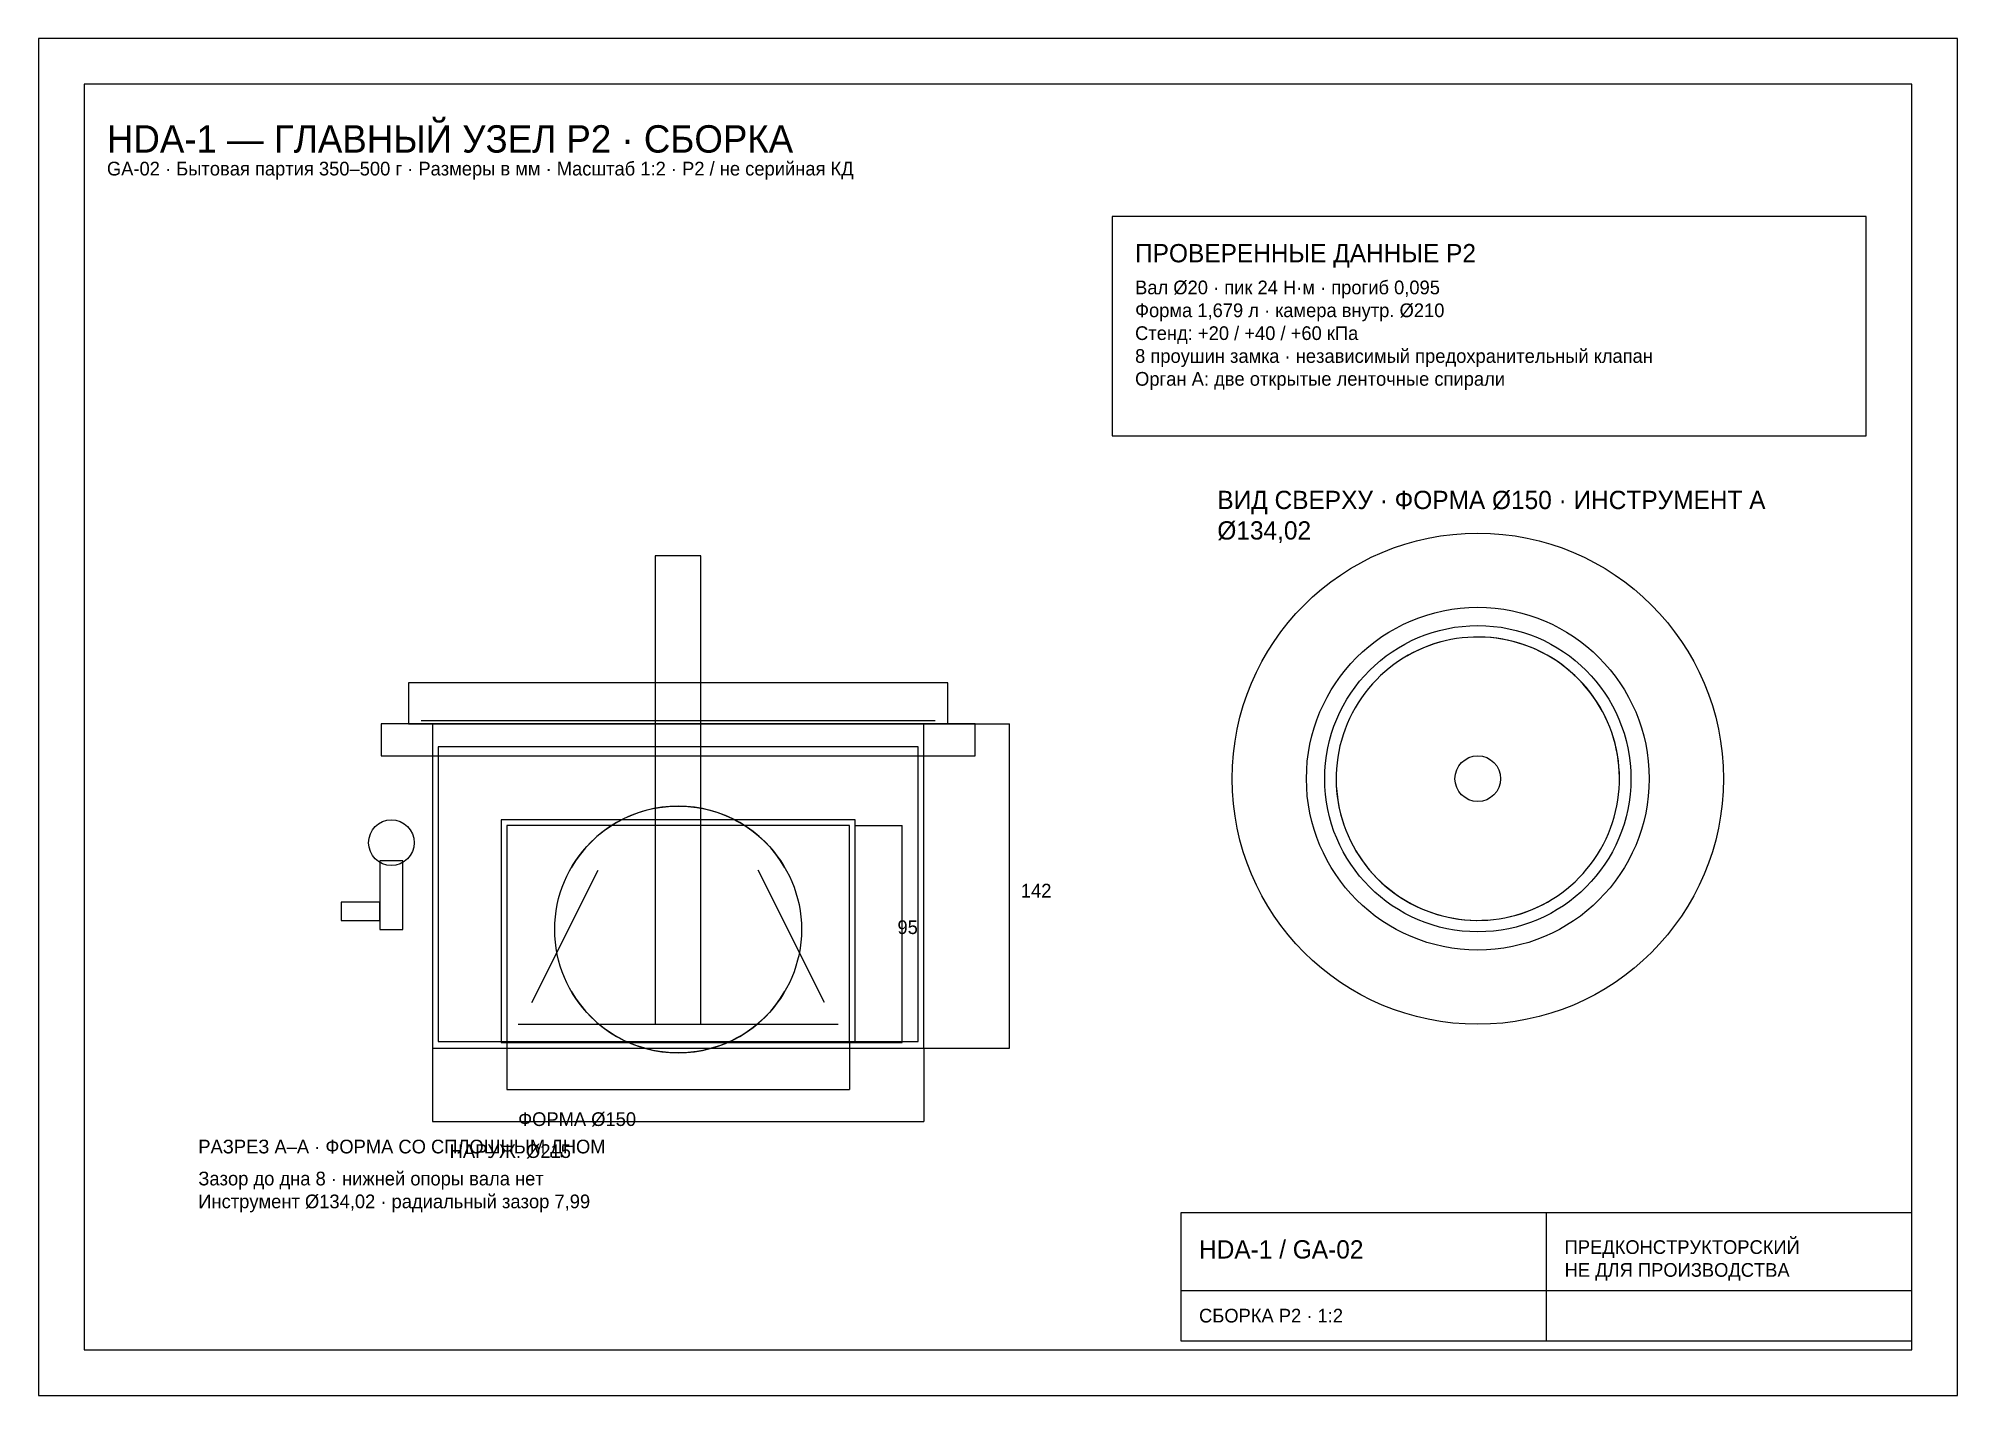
# Model space of a CAD drawing. Header units: millimetres. Extents: x 0 to 420, y 0 to 297.
import ezdxf

# ---------------------------------------------------------------- set-up
doc = ezdxf.new("R2010")
doc.units = ezdxf.units.MM
for name, color, linetype in [('CENTER', 3, 'CONTINUOUS'), ('DIM', 5, 'CONTINUOUS'), ('OUTLINE', 7, 'CONTINUOUS'), ('TEXT', 7, 'CONTINUOUS'), ('TITLE', 2, 'CONTINUOUS')]:
    doc.layers.add(name, color=color, linetype=linetype)

msp = doc.modelspace()

# ---------------------------------------------------------------- linework, layer by layer
at = {"layer": 'CENTER'}
msp.add_line((105, 81.25), (175, 81.25), dxfattribs=at)
at = {"layer": 'DIM'}
for p, q in [((193.75, 147), (212.5, 147)), ((212.5, 76), (212.5, 147)), ((178.75, 124.75), (189, 124.75)), ((189, 77.25), (189, 124.75)), ((86.25, 76), (86.25, 60)), ((102.5, 77.25), (102.5, 67)), ((177.5, 77.25), (177.5, 67)), ((178.75, 77.25), (189, 77.25)), ((193.75, 76), (193.75, 60)), ((193.75, 76), (212.5, 76)), ((102.5, 67), (177.5, 67)), ((86.25, 60), (193.75, 60))]:
    msp.add_line(p, q, dxfattribs=at)
at = {"layer": 'OUTLINE'}
for p, q in [((420, 297), (0, 297)), ((0, 297), (0, 0)), ((420, 0), (420, 297)), ((410, 287), (10, 287)), ((10, 287), (10, 10)), ((410, 10), (410, 287)), ((400, 258), (235, 258)), ((235, 258), (235, 210)), ((400, 210), (400, 258)), ((235, 210), (400, 210)), ((145, 183.75), (135, 183.75)), ((135, 183.75), (135, 81.25)), ((145, 81.25), (145, 183.75)), ((199, 156), (81, 156)), ((81, 156), (81, 147)), ((199, 147), (199, 156)), ((205, 147), (75, 147)), ((75, 147), (75, 140)), ((81, 147), (199, 147)), ((83.75, 147.75), (196.25, 147.75)), ((193.75, 147), (86.25, 147)), ((86.25, 147), (86.25, 76)), ((193.75, 76), (193.75, 147)), ((205, 140), (205, 147)), ((75, 140), (205, 140)), ((192.5, 142), (87.5, 142)), ((87.5, 142), (87.5, 77.5)), ((192.5, 77.5), (192.5, 142)), ((178.75, 126), (101.25, 126)), ((101.25, 126), (101.25, 77.25)), ((178.75, 77.25), (178.75, 126)), ((177.5, 124.75), (102.5, 124.75)), ((102.5, 124.75), (102.5, 77.25)), ((177.5, 77.25), (177.5, 124.75)), ((79.75, 117), (74.75, 117)), ((74.75, 117), (74.75, 102)), ((79.75, 102), (79.75, 117)), ((108, 86), (122.5, 115)), ((172, 86), (157.5, 115)), ((74.75, 108), (66.25, 108)), ((66.25, 108), (66.25, 104)), ((74.75, 104), (74.75, 108)), ((66.25, 104), (74.75, 104)), ((74.75, 102), (79.75, 102)), ((135, 81.25), (145, 81.25)), ((86.25, 76), (193.75, 76)), ((87.5, 77.5), (192.5, 77.5)), ((101.25, 77.25), (178.75, 77.25)), ((102.5, 77.25), (177.5, 77.25)), ((410, 40), (250, 40)), ((250, 40), (250, 12)), ((330, 12), (330, 40)), ((410, 12), (410, 40)), ((250, 23), (410, 23)), ((10, 10), (410, 10)), ((250, 12), (410, 12)), ((0, 0), (420, 0))]:
    msp.add_line(p, q, dxfattribs=at)
for centre, radius in [((315, 135), 53.75), ((315, 135), 37.5), ((315, 135), 33.51), ((315, 135), 5), ((77.25, 121), 5), ((140, 102), 27)]:
    msp.add_circle(centre, radius, dxfattribs=at)
for centre, radius, start, end in [((315, 135), 31, 0, 300), ((315, 135), 31, 180, 480), ((140, 102), 27, 30, 150), ((140, 102), 27, 210, 330)]:
    msp.add_arc(centre, radius, start, end, dxfattribs=at)

# ---------------------------------------------------------------- texts
at = {"layer": 'DIM', "char_height": 3, "attachment_point": 1}
for s, insert, width in [('142', (215, 112), 30), ('95', (188, 104), 30), ('ФОРМА Ø150', (105, 62), 70), ('НАРУЖ. Ø215', (90, 55), 80), ('Зазор до дна 8 · нижней опоры вала нет', (35, 49), 120), ('Инструмент Ø134,02 · радиальный зазор 7,99', (35, 44), 120)]:
    msp.add_mtext(s, dxfattribs=dict(at, insert=insert, width=width))
at = {"layer": 'TEXT', "attachment_point": 1}
for s, insert, char_height, width in [('GA-02 · Бытовая партия 350–500 г · Размеры в мм · Масштаб 1:2 · P2 / не серийная КД', (15, 270), 3, 300), ('Вал Ø20 · пик 24 Н·м · прогиб 0,095\\PФорма 1,679 л · камера внутр. Ø210\\PСтенд: +20 / +40 / +60 кПа\\P8 проушин замка · независимый предохранительный клапан\\PОрган A: две открытые ленточные спирали', (240, 244), 3, 150), ('ВИД СВЕРХУ · ФОРМА Ø150 · ИНСТРУМЕНТ A Ø134,02', (258, 198), 4, 125), ('РАЗРЕЗ А–А · ФОРМА СО СПЛОШНЫМ ДНОМ', (35, 56), 3, 120), ('ПРЕДКОНСТРУКТОРСКИЙ\\PНЕ ДЛЯ ПРОИЗВОДСТВА', (334, 34), 3, 70), ('СБОРКА P2 · 1:2', (254, 19), 3, 70)]:
    msp.add_mtext(s, dxfattribs=dict(at, insert=insert, char_height=char_height, width=width))
at = {"layer": 'TITLE', "attachment_point": 1}
for s, insert, char_height, width in [('HDA-1 — ГЛАВНЫЙ УЗЕЛ P2 · СБОРКА', (15, 278), 6, 300), ('ПРОВЕРЕННЫЕ ДАННЫЕ P2', (240, 252), 4, 150), ('HDA-1 / GA-02', (254, 34), 4, 70)]:
    msp.add_mtext(s, dxfattribs=dict(at, insert=insert, char_height=char_height, width=width))

doc.saveas('drawing.dxf')
